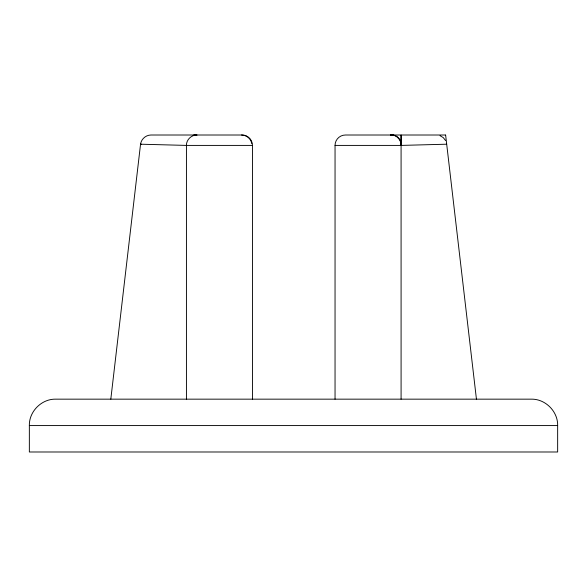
<?xml version="1.0" encoding="UTF-8"?>
<svg xmlns="http://www.w3.org/2000/svg" width="587" height="587" viewBox="0 0 587 587"><rect width="100%" height="100%" fill="white"/><g stroke="black" fill="none" stroke-linecap="round" stroke-linejoin="round"><path stroke-width="0.88" d="M29.35 425.575C28.99 411.458 41.655 398.8 55.765 399.16L531.235 399.16C545.345 398.8 558.01 411.458 557.65 425.575L557.65 451.99L29.35 451.99L29.35 425.575L557.65 425.575M110.811 399.16L140.55 144.204C141.24 139.097 145.73 135.105 150.881 135.01L242.064 135.01A10.397 10.397 0 0 1 252.447 145.407L252.447 399.16M446.648 144.204L401.082 145.407L335.052 145.407L335.045 399.16M197.071 135.01C191.45 134.805 186.27 139.743 186.431 145.407L186.431 399.16M445.416 135.01L345.45 135.01A10.397 10.397 0 0 0 335.045 145.407M252.461 145.407L186.439 145.407L140.55 144.204L141.247 144.226M390.436 135.01L392.989 135.304M440.001 135.663L443.251 137.607L445.548 140.513M445.621 135.01L476.439 399.16M401.09 399.16L401.082 135.01L401.082 145.407A10.691 10.522 -8.9 0 0 390.494 134.746M390.48 134.863A10.86 10.126 -80.8 0 1 401.442 145.4M241.55 135.01A10.397 10.397 0 0 1 251.779 143.514M194.003 134.922A10.86 10.133 80.7 0 1 196.506 134.863M193.842 135.091A10.691 10.522 8.4 0 1 196.491 134.746"/></g></svg>
